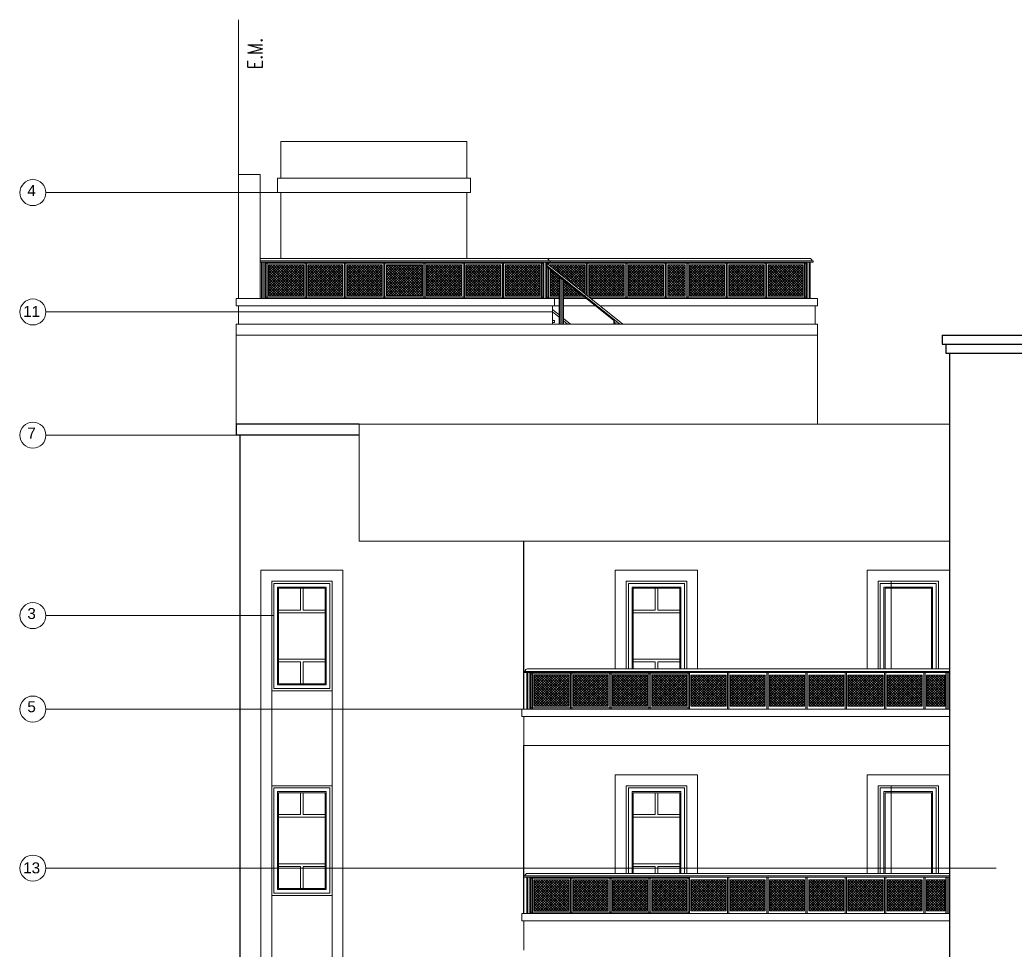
# Model space of a CAD drawing. Header units: millimetres. Extents: x 1578 to 2210, y 899 to 1032.
# Drawn here: x 1957.53 to 1971.16, y 943.55 to 956.29 of the extents above; entities that cross this region are included whole.
import ezdxf

# ---------------------------------------------------------------- set-up
doc = ezdxf.new("R2010")
doc.units = ezdxf.units.MM
doc.linetypes.add('DASHDOT2', pattern=[12.7, 6.35, -3.175, 0, -3.175])
for name, color, linetype, lineweight in [('CARPINTERIA', 7, 'Continuous', 18), ('COTAS', 7, 'Continuous', 15), ('EJES', 7, 'DASHDOT2', 13), ('ESTRUCTURA', 3, 'Continuous', 30), ('MUROS', 1, 'Continuous', 30), ('PISOS', 9, 'Continuous', 9), ('SANITARIOS', 7, 'Continuous', 20), ('TRAMAS', 7, 'Continuous', 15), ('UMBRALES', 7, 'Continuous', 18)]:
    doc.layers.add(name, color=color, linetype=linetype, lineweight=lineweight)
doc.styles.add('ROMANS', font='romans', dxfattribs={"height": 0.06})
doc.styles.add('STYLE1', font='ARIAL.TTF')

msp = doc.modelspace()

# ---------------------------------------------------------------- hatches: boundary and pattern name
at = {"layer": 'PISOS', "ltscale": 0.1}
h = msp.add_hatch(dxfattribs=at)
h.set_pattern_fill('ANSI37', color=256, scale=0.2, style=0)
h.set_pattern_definition([(135, (1943.27831, 876.573004), (0.0176776695, 0.0176776695), []), (45, (1943.27831, 876.573004), (0.0176776695, -0.0176776695), [])])
h.paths.add_polyline_path([(1961.415, 952.509), (1960.935, 952.509), (1960.935, 952.934), (1961.415, 952.934)])
h = msp.add_hatch(dxfattribs=at)
h.set_pattern_fill('ANSI37', color=256, scale=0.2, style=0)
h.set_pattern_definition([(135, (1943.81581, 876.573004), (0.0176776695, 0.0176776695), []), (45, (1943.81581, 876.573004), (0.0176776695, -0.0176776695), [])])
h.paths.add_polyline_path([(1961.953, 952.509), (1961.473, 952.509), (1961.473, 952.934), (1961.953, 952.934)])
h = msp.add_hatch(dxfattribs=at)
h.set_pattern_fill('ANSI37', color=256, scale=0.2, style=0)
h.set_pattern_definition([(135, (1944.35331, 876.573004), (0.0176776695, 0.0176776695), []), (45, (1944.35331, 876.573004), (0.0176776695, -0.0176776695), [])])
h.paths.add_polyline_path([(1962.49, 952.509), (1962.01, 952.509), (1962.01, 952.934), (1962.49, 952.934)])
h = msp.add_hatch(dxfattribs=at)
h.set_pattern_fill('ANSI37', color=256, scale=0.2, style=0)
h.set_pattern_definition([(135, (1960.206543, 846.192797), (0.0176776695, 0.0176776695), []), (45, (1960.206543, 846.192797), (0.0176776695, -0.0176776695), [])])
h.paths.add_polyline_path([(1963.04, 952.934), (1963.04, 952.509), (1962.548, 952.509), (1962.548, 952.934)])
h = msp.add_hatch(dxfattribs=at)
h.set_pattern_fill('ANSI37', color=256, scale=0.2, style=0)
h.set_pattern_definition([(135, (1945.44081, 876.573004), (0.0176776695, 0.0176776695), []), (45, (1945.44081, 876.573004), (0.0176776695, -0.0176776695), [])])
h.paths.add_polyline_path([(1963.578, 952.509), (1963.098, 952.509), (1963.098, 952.934), (1963.578, 952.934)])
h = msp.add_hatch(dxfattribs=at)
h.set_pattern_fill('ANSI37', color=256, scale=0.2, style=0)
h.set_pattern_definition([(135, (1945.97831, 876.573004), (0.0176776695, 0.0176776695), []), (45, (1945.97831, 876.573004), (0.0176776695, -0.0176776695), [])])
h.paths.add_polyline_path([(1964.115, 952.509), (1963.635, 952.509), (1963.635, 952.934), (1964.115, 952.934)])
h = msp.add_hatch(dxfattribs=at)
h.set_pattern_fill('ANSI37', color=256, scale=0.2, style=0)
h.set_pattern_definition([(135, (1946.51581, 876.573004), (0.0176776695, 0.0176776695), []), (45, (1946.51581, 876.573004), (0.0176776695, -0.0176776695), [])])
h.paths.add_polyline_path([(1964.653, 952.509), (1964.173, 952.509), (1964.173, 952.934), (1964.653, 952.934)])
h = msp.add_hatch(dxfattribs=at)
h.set_pattern_fill('ANSI37', color=256, scale=0.2, style=0)
h.set_pattern_definition([(135, (1947.66831, 876.573004), (0.0176776695, 0.0176776695), []), (45, (1947.66831, 876.573004), (0.0176776695, -0.0176776695), [])])
h.paths.add_polyline_path([(1965.805, 952.509), (1965.325, 952.509), (1965.325, 952.934), (1965.805, 952.934)])
h = msp.add_hatch(dxfattribs=at)
h.set_pattern_fill('ANSI37', color=256, scale=0.2, style=0)
h.set_pattern_definition([(135, (1948.20581, 876.573004), (0.0176776695, 0.0176776695), []), (45, (1948.20581, 876.573004), (0.0176776695, -0.0176776695), [])])
h.paths.add_polyline_path([(1966.343, 952.509), (1965.863, 952.509), (1965.863, 952.934), (1966.343, 952.934)])
h = msp.add_hatch(dxfattribs=at)
h.set_pattern_fill('ANSI37', color=256, scale=0.2, style=0)
h.set_pattern_definition([(135, (2027.562753, 865.15483), (0.0176776695, 0.0176776695), []), (45, (2027.562753, 865.15483), (0.0176776695, -0.0176776695), [])])
h.paths.add_polyline_path([(1966.4, 952.934), (1966.64, 952.934), (1966.64, 952.509), (1966.4, 952.509)])
h = msp.add_hatch(dxfattribs=at)
h.set_pattern_fill('ANSI37', color=256, scale=0.2, style=0)
h.set_pattern_definition([(135, (1949.04081, 876.573004), (0.0176776695, 0.0176776695), []), (45, (1949.04081, 876.573004), (0.0176776695, -0.0176776695), [])])
h.paths.add_polyline_path([(1967.178, 952.509), (1966.698, 952.509), (1966.698, 952.934), (1967.178, 952.934)])
h = msp.add_hatch(dxfattribs=at)
h.set_pattern_fill('ANSI37', color=256, scale=0.2, style=0)
h.set_pattern_definition([(135, (1949.57831, 876.573004), (0.0176776695, 0.0176776695), []), (45, (1949.57831, 876.573004), (0.0176776695, -0.0176776695), [])])
h.paths.add_polyline_path([(1967.715, 952.509), (1967.235, 952.509), (1967.235, 952.934), (1967.715, 952.934)])
h = msp.add_hatch(dxfattribs=at)
h.set_pattern_fill('ANSI37', color=256, scale=0.2, style=0)
h.set_pattern_definition([(135, (1950.11581, 876.573004), (0.0176776695, 0.0176776695), []), (45, (1950.11581, 876.573004), (0.0176776695, -0.0176776695), [])])
h.paths.add_polyline_path([(1968.253, 952.509), (1967.773, 952.509), (1967.773, 952.934), (1968.253, 952.934)])
h = msp.add_hatch(dxfattribs=at)
h.set_pattern_fill('ANSI37', color=256, scale=0.2, style=0)
h.set_pattern_definition([(135, (1946.911139, 870.953004), (0.0176776695, 0.0176776695), []), (45, (1946.911139, 870.953004), (0.0176776695, -0.0176776695), [])])
h.paths.add_polyline_path([(1965.048, 946.889), (1964.568, 946.889), (1964.568, 947.314), (1965.048, 947.314)])
h = msp.add_hatch(dxfattribs=at)
h.set_pattern_fill('ANSI37', color=256, scale=0.2, style=0)
h.set_pattern_definition([(135, (1947.448639, 870.953004), (0.0176776695, 0.0176776695), []), (45, (1947.448639, 870.953004), (0.0176776695, -0.0176776695), [])])
h.paths.add_polyline_path([(1965.585, 946.889), (1965.105, 946.889), (1965.105, 947.314), (1965.585, 947.314)])
h = msp.add_hatch(dxfattribs=at)
h.set_pattern_fill('ANSI37', color=256, scale=0.2, style=0)
h.set_pattern_definition([(135, (1947.986139, 870.953004), (0.0176776695, 0.0176776695), []), (45, (1947.986139, 870.953004), (0.0176776695, -0.0176776695), [])])
h.paths.add_polyline_path([(1966.123, 946.889), (1965.643, 946.889), (1965.643, 947.314), (1966.123, 947.314)])
h = msp.add_hatch(dxfattribs=at)
h.set_pattern_fill('ANSI37', color=256, scale=0.2, style=0)
h.set_pattern_definition([(135, (1948.523639, 870.953004), (0.0176776695, 0.0176776695), []), (45, (1948.523639, 870.953004), (0.0176776695, -0.0176776695), [])])
h.paths.add_polyline_path([(1966.66, 946.889), (1966.18, 946.889), (1966.18, 947.314), (1966.66, 947.314)])
h = msp.add_hatch(dxfattribs=at)
h.set_pattern_fill('ANSI37', color=256, scale=0.2, style=0)
h.set_pattern_definition([(135, (1949.061139, 870.953004), (0.0176776695, 0.0176776695), []), (45, (1949.061139, 870.953004), (0.0176776695, -0.0176776695), [])])
h.paths.add_polyline_path([(1967.198, 946.889), (1966.718, 946.889), (1966.718, 947.314), (1967.198, 947.314)])
h = msp.add_hatch(dxfattribs=at)
h.set_pattern_fill('ANSI37', color=256, scale=0.2, style=0)
h.set_pattern_definition([(135, (1949.598639, 870.953004), (0.0176776695, 0.0176776695), []), (45, (1949.598639, 870.953004), (0.0176776695, -0.0176776695), [])])
h.paths.add_polyline_path([(1967.735, 946.889), (1967.255, 946.889), (1967.255, 947.314), (1967.735, 947.314)])
h = msp.add_hatch(dxfattribs=at)
h.set_pattern_fill('ANSI37', color=256, scale=0.2, style=0)
h.set_pattern_definition([(135, (1950.136139, 870.953004), (0.0176776695, 0.0176776695), []), (45, (1950.136139, 870.953004), (0.0176776695, -0.0176776695), [])])
h.paths.add_polyline_path([(1968.273, 946.889), (1967.793, 946.889), (1967.793, 947.314), (1968.273, 947.314)])
h = msp.add_hatch(dxfattribs=at)
h.set_pattern_fill('ANSI37', color=256, scale=0.2, style=0)
h.set_pattern_definition([(135, (1950.673639, 870.953004), (0.0176776695, 0.0176776695), []), (45, (1950.673639, 870.953004), (0.0176776695, -0.0176776695), [])])
h.paths.add_polyline_path([(1968.81, 946.889), (1968.33, 946.889), (1968.33, 947.314), (1968.81, 947.314)])
h = msp.add_hatch(dxfattribs=at)
h.set_pattern_fill('ANSI37', color=256, scale=0.2, style=0)
h.set_pattern_definition([(135, (1951.211139, 870.953004), (0.0176776695, 0.0176776695), []), (45, (1951.211139, 870.953004), (0.0176776695, -0.0176776695), [])])
h.paths.add_polyline_path([(1969.348, 946.889), (1968.868, 946.889), (1968.868, 947.314), (1969.348, 947.314)])
h = msp.add_hatch(dxfattribs=at)
h.set_pattern_fill('ANSI37', color=256, scale=0.2, style=0)
h.set_pattern_definition([(135, (1951.748639, 870.953004), (0.0176776695, 0.0176776695), []), (45, (1951.748639, 870.953004), (0.0176776695, -0.0176776695), [])])
h.paths.add_polyline_path([(1969.885, 946.889), (1969.405, 946.889), (1969.405, 947.314), (1969.885, 947.314)])
h = msp.add_hatch(dxfattribs=at)
h.set_pattern_fill('ANSI37', color=256, scale=0.2, style=0)
h.set_pattern_definition([(135, (1952.286139, 870.953004), (0.0176776695, 0.0176776695), []), (45, (1952.286139, 870.953004), (0.0176776695, -0.0176776695), [])])
h.paths.add_polyline_path([(1970.193, 946.889), (1970.193, 947.314), (1969.943, 947.314), (1969.943, 946.889)])
h = msp.add_hatch(dxfattribs=at)
h.set_pattern_fill('ANSI37', color=256, scale=0.2, style=0)
h.set_pattern_definition([(135, (1946.911139, 868.153004), (0.0176776695, 0.0176776695), []), (45, (1946.911139, 868.153004), (0.0176776695, -0.0176776695), [])])
h.paths.add_polyline_path([(1965.048, 944.089), (1964.568, 944.089), (1964.568, 944.514), (1965.048, 944.514)])
h = msp.add_hatch(dxfattribs=at)
h.set_pattern_fill('ANSI37', color=256, scale=0.2, style=0)
h.set_pattern_definition([(135, (1947.448639, 868.153004), (0.0176776695, 0.0176776695), []), (45, (1947.448639, 868.153004), (0.0176776695, -0.0176776695), [])])
h.paths.add_polyline_path([(1965.585, 944.089), (1965.105, 944.089), (1965.105, 944.514), (1965.585, 944.514)])
h = msp.add_hatch(dxfattribs=at)
h.set_pattern_fill('ANSI37', color=256, scale=0.2, style=0)
h.set_pattern_definition([(135, (1947.986139, 868.153004), (0.0176776695, 0.0176776695), []), (45, (1947.986139, 868.153004), (0.0176776695, -0.0176776695), [])])
h.paths.add_polyline_path([(1966.123, 944.089), (1965.643, 944.089), (1965.643, 944.514), (1966.123, 944.514)])
h = msp.add_hatch(dxfattribs=at)
h.set_pattern_fill('ANSI37', color=256, scale=0.2, style=0)
h.set_pattern_definition([(135, (1948.523639, 868.153004), (0.0176776695, 0.0176776695), []), (45, (1948.523639, 868.153004), (0.0176776695, -0.0176776695), [])])
h.paths.add_polyline_path([(1966.66, 944.089), (1966.18, 944.089), (1966.18, 944.514), (1966.66, 944.514)])
h = msp.add_hatch(dxfattribs=at)
h.set_pattern_fill('ANSI37', color=256, scale=0.2, style=0)
h.set_pattern_definition([(135, (1949.061139, 868.153004), (0.0176776695, 0.0176776695), []), (45, (1949.061139, 868.153004), (0.0176776695, -0.0176776695), [])])
h.paths.add_polyline_path([(1967.198, 944.089), (1966.718, 944.089), (1966.718, 944.514), (1967.198, 944.514)])
h = msp.add_hatch(dxfattribs=at)
h.set_pattern_fill('ANSI37', color=256, scale=0.2, style=0)
h.set_pattern_definition([(135, (1949.598639, 868.153004), (0.0176776695, 0.0176776695), []), (45, (1949.598639, 868.153004), (0.0176776695, -0.0176776695), [])])
h.paths.add_polyline_path([(1967.735, 944.089), (1967.255, 944.089), (1967.255, 944.514), (1967.735, 944.514)])
h = msp.add_hatch(dxfattribs=at)
h.set_pattern_fill('ANSI37', color=256, scale=0.2, style=0)
h.set_pattern_definition([(135, (1950.136139, 868.153004), (0.0176776695, 0.0176776695), []), (45, (1950.136139, 868.153004), (0.0176776695, -0.0176776695), [])])
h.paths.add_polyline_path([(1968.273, 944.089), (1967.793, 944.089), (1967.793, 944.514), (1968.273, 944.514)])
h = msp.add_hatch(dxfattribs=at)
h.set_pattern_fill('ANSI37', color=256, scale=0.2, style=0)
h.set_pattern_definition([(135, (1950.673639, 868.153004), (0.0176776695, 0.0176776695), []), (45, (1950.673639, 868.153004), (0.0176776695, -0.0176776695), [])])
h.paths.add_polyline_path([(1968.81, 944.089), (1968.33, 944.089), (1968.33, 944.514), (1968.81, 944.514)])
h = msp.add_hatch(dxfattribs=at)
h.set_pattern_fill('ANSI37', color=256, scale=0.2, style=0)
h.set_pattern_definition([(135, (1951.211139, 868.153004), (0.0176776695, 0.0176776695), []), (45, (1951.211139, 868.153004), (0.0176776695, -0.0176776695), [])])
h.paths.add_polyline_path([(1969.348, 944.089), (1968.868, 944.089), (1968.868, 944.514), (1969.348, 944.514)])
h = msp.add_hatch(dxfattribs=at)
h.set_pattern_fill('ANSI37', color=256, scale=0.2, style=0)
h.set_pattern_definition([(135, (1951.748639, 868.153004), (0.0176776695, 0.0176776695), []), (45, (1951.748639, 868.153004), (0.0176776695, -0.0176776695), [])])
h.paths.add_polyline_path([(1969.885, 944.089), (1969.405, 944.089), (1969.405, 944.514), (1969.885, 944.514)])
h = msp.add_hatch(dxfattribs=at)
h.set_pattern_fill('ANSI37', color=256, scale=0.2, style=0)
h.set_pattern_definition([(135, (1952.286139, 868.153004), (0.0176776695, 0.0176776695), []), (45, (1952.286139, 868.153004), (0.0176776695, -0.0176776695), [])])
h.paths.add_polyline_path([(1970.193, 944.089), (1970.193, 944.514), (1969.943, 944.514), (1969.943, 944.089)])

# ---------------------------------------------------------------- linework, layer by layer
at = {"layer": 'CARPINTERIA', "ltscale": 0.05}
for p, q in [((1964.85, 952.171), (1964.82, 952.171)), ((1964.85, 952.141), (1964.82, 952.141)), ((1964.85, 952.171), (1964.85, 952.141))]:
    msp.add_line(p, q, dxfattribs=at)
at = {"layer": 'CARPINTERIA', "ltscale": 0.1}
for p, q in [((1965.682, 948.751), (1966.809, 948.751)), ((1965.682, 948.751), (1965.682, 947.401)), ((1966.809, 948.751), (1966.809, 947.401)), ((1969.13, 948.751), (1970.257, 948.751)), ((1969.13, 948.751), (1969.13, 947.401)), ((1965.832, 948.601), (1966.659, 948.601)), ((1965.832, 948.601), (1965.832, 947.401)), ((1966.659, 948.601), (1966.659, 947.401)), ((1969.28, 948.601), (1970.107, 948.601)), ((1969.28, 948.601), (1969.28, 947.401)), ((1969.457, 948.601), (1969.457, 947.401)), ((1970.107, 948.601), (1970.107, 947.401)), ((1961.007, 948.571), (1961.007, 947.131)), ((1961.007, 948.571), (1961.773, 948.571)), ((1961.072, 948.506), (1961.072, 947.196)), ((1961.072, 948.506), (1961.708, 948.506)), ((1961.372, 948.506), (1961.372, 948.206)), ((1961.408, 948.506), (1961.408, 948.206)), ((1961.708, 948.506), (1961.708, 947.196)), ((1961.773, 948.571), (1961.773, 947.131)), ((1965.862, 948.571), (1965.862, 947.401)), ((1965.862, 948.571), (1966.629, 948.571)), ((1965.912, 948.521), (1965.912, 947.401)), ((1965.912, 948.521), (1966.579, 948.521)), ((1965.927, 948.506), (1965.927, 947.401)), ((1965.927, 948.506), (1966.564, 948.506)), ((1966.227, 948.506), (1966.227, 948.206)), ((1966.264, 948.506), (1966.264, 948.206)), ((1966.564, 948.506), (1966.564, 947.401)), ((1966.579, 948.521), (1966.579, 947.401)), ((1966.629, 948.571), (1966.629, 947.401)), ((1969.31, 948.571), (1969.31, 947.401)), ((1969.31, 948.571), (1970.077, 948.571)), ((1969.36, 948.521), (1969.36, 947.401)), ((1969.36, 948.521), (1970.027, 948.521)), ((1969.375, 948.506), (1969.375, 947.401)), ((1969.375, 948.506), (1970.012, 948.506)), ((1970.012, 948.506), (1970.012, 947.401)), ((1970.027, 948.521), (1970.027, 947.401)), ((1970.077, 948.571), (1970.077, 947.401)), ((1961.072, 948.206), (1961.372, 948.206)), ((1961.408, 948.206), (1961.708, 948.206)), ((1965.927, 948.206), (1966.227, 948.206)), ((1966.264, 948.206), (1966.564, 948.206)), ((1961.072, 948.17), (1961.708, 948.17)), ((1965.927, 948.17), (1966.564, 948.17)), ((1961.072, 947.533), (1961.708, 947.533)), ((1965.927, 947.533), (1966.564, 947.533)), ((1961.072, 947.496), (1961.372, 947.496)), ((1961.372, 947.496), (1961.372, 947.196)), ((1961.408, 947.496), (1961.408, 947.196)), ((1961.408, 947.496), (1961.708, 947.496)), ((1965.927, 947.496), (1966.227, 947.496)), ((1966.227, 947.496), (1966.227, 947.401)), ((1966.264, 947.496), (1966.264, 947.401)), ((1966.264, 947.496), (1966.564, 947.496)), ((1961.007, 947.131), (1961.773, 947.131)), ((1961.072, 947.196), (1961.708, 947.196)), ((1965.682, 945.951), (1966.809, 945.951)), ((1965.682, 945.951), (1965.682, 944.601)), ((1966.809, 945.951), (1966.809, 944.601)), ((1969.13, 945.951), (1970.257, 945.951)), ((1969.13, 945.951), (1969.13, 944.601)), ((1961.007, 945.771), (1961.007, 944.331)), ((1961.007, 945.771), (1961.773, 945.771)), ((1961.773, 945.771), (1961.773, 944.331)), ((1965.832, 945.801), (1966.659, 945.801)), ((1965.832, 945.801), (1965.832, 944.601)), ((1965.862, 945.771), (1965.862, 944.601)), ((1965.862, 945.771), (1966.629, 945.771)), ((1966.629, 945.771), (1966.629, 944.601)), ((1966.659, 945.801), (1966.659, 944.601)), ((1969.28, 945.801), (1970.107, 945.801)), ((1969.28, 945.801), (1969.28, 944.601)), ((1969.31, 945.771), (1969.31, 944.601)), ((1969.31, 945.771), (1970.077, 945.771)), ((1969.457, 945.801), (1969.457, 944.601)), ((1970.077, 945.771), (1970.077, 944.601)), ((1970.107, 945.801), (1970.107, 944.601)), ((1961.072, 945.706), (1961.072, 944.396)), ((1961.072, 945.706), (1961.708, 945.706)), ((1961.372, 945.706), (1961.372, 945.406)), ((1961.408, 945.706), (1961.408, 945.406)), ((1961.708, 945.706), (1961.708, 944.396)), ((1965.912, 945.721), (1965.912, 944.601)), ((1965.912, 945.721), (1966.579, 945.721)), ((1965.927, 945.706), (1965.927, 944.601)), ((1965.927, 945.706), (1966.564, 945.706)), ((1966.227, 945.706), (1966.227, 945.406)), ((1966.264, 945.706), (1966.264, 945.406)), ((1966.564, 945.706), (1966.564, 944.601)), ((1966.579, 945.721), (1966.579, 944.601)), ((1969.36, 945.721), (1969.36, 944.601)), ((1969.36, 945.721), (1970.027, 945.721)), ((1969.375, 945.706), (1969.375, 944.601)), ((1969.375, 945.706), (1970.012, 945.706)), ((1970.012, 945.706), (1970.012, 944.601)), ((1970.027, 945.721), (1970.027, 944.601)), ((1961.072, 945.406), (1961.372, 945.406)), ((1961.072, 945.37), (1961.708, 945.37)), ((1961.408, 945.406), (1961.708, 945.406)), ((1965.927, 945.406), (1966.227, 945.406)), ((1965.927, 945.37), (1966.564, 945.37)), ((1966.264, 945.406), (1966.564, 945.406)), ((1961.072, 944.733), (1961.708, 944.733)), ((1961.072, 944.696), (1961.372, 944.696)), ((1961.372, 944.696), (1961.372, 944.396)), ((1961.408, 944.696), (1961.408, 944.396)), ((1961.408, 944.696), (1961.708, 944.696)), ((1965.927, 944.733), (1966.564, 944.733)), ((1965.927, 944.696), (1966.227, 944.696)), ((1966.227, 944.696), (1966.227, 944.601)), ((1966.264, 944.696), (1966.264, 944.601)), ((1966.264, 944.696), (1966.564, 944.696)), ((1961.072, 944.396), (1961.708, 944.396)), ((1961.007, 944.331), (1961.773, 944.331))]:
    msp.add_line(p, q, dxfattribs=at)
at = {"layer": 'COTAS'}
for p, q in [((1961.104, 953.921), (1957.885, 953.921)), ((1964.82, 952.287), (1957.885, 952.287)), ((1960.54, 950.601), (1957.885, 950.601)), ((1961.001, 948.13), (1957.885, 948.13)), ((1964.4, 946.851), (1957.885, 946.851)), ((1970.895, 944.674), (1957.885, 944.674))]:
    msp.add_line(p, q, dxfattribs=at)
at = {"layer": 'COTAS', "ltscale": 0.05}
for centre in [(1957.707, 953.921), (1957.707, 952.287), (1957.707, 950.601), (1957.707, 948.13), (1957.707, 946.851), (1957.707, 944.674)]:
    msp.add_circle(centre, 0.178, dxfattribs=at)
at = {"layer": 'EJES'}
msp.add_line((1960.52, 956.285), (1960.52, 954.171), dxfattribs=at)
at = {"layer": 'ESTRUCTURA', "ltscale": 0.1}
for p, q in [((1970.157, 951.971), (1976.14, 951.971)), ((1970.157, 951.971), (1970.157, 951.846)), ((1970.157, 951.846), (1976.14, 951.846)), ((1970.207, 951.846), (1970.207, 951.721)), ((1970.207, 951.721), (1976.09, 951.721)), ((1970.257, 951.721), (1970.257, 935.151))]:
    msp.add_line(p, q, dxfattribs=at)
at = {"layer": 'MUROS', "ltscale": 0.1}
for p, q in [((1960.49, 950.751), (1960.49, 950.601)), ((1962.173, 950.751), (1960.49, 950.751)), ((1962.173, 950.601), (1960.49, 950.601)), ((1960.54, 950.601), (1960.54, 931.658))]:
    msp.add_line(p, q, dxfattribs=at)
at = {"layer": 'MUROS'}
for p, q in [((1964.43, 946.851), (1964.43, 949.151)), ((1964.43, 944.051), (1964.43, 946.351))]:
    msp.add_line(p, q, dxfattribs=at)
at = {"layer": 'PISOS'}
for p, q in [((1960.846, 952.971), (1960.846, 952.471)), ((1960.868, 952.971), (1960.868, 952.471)), ((1960.889, 952.971), (1960.889, 952.471)), ((1964.699, 952.971), (1964.699, 952.471)), ((1964.72, 952.971), (1964.72, 952.471)), ((1964.741, 952.971), (1964.741, 952.471)), ((1968.299, 952.971), (1968.299, 952.471)), ((1968.32, 952.971), (1968.32, 952.471)), ((1968.341, 952.971), (1968.341, 952.471)), ((1964.479, 947.351), (1964.479, 946.851)), ((1964.501, 947.351), (1964.501, 946.851)), ((1964.522, 947.351), (1964.522, 946.851)), ((1970.206, 947.351), (1970.206, 946.851)), ((1970.227, 947.351), (1970.227, 946.851)), ((1970.248, 947.351), (1970.248, 946.851)), ((1964.479, 944.551), (1964.479, 944.051)), ((1964.501, 944.551), (1964.501, 944.051)), ((1964.522, 944.551), (1964.522, 944.051)), ((1970.206, 944.551), (1970.206, 944.051)), ((1970.227, 944.551), (1970.227, 944.051)), ((1970.248, 944.551), (1970.248, 944.051))]:
    msp.add_line(p, q, dxfattribs=at)
at = {"layer": 'PISOS', "ltscale": 0.1}
for p, q in [((1964.788, 952.92), (1964.802, 952.934)), ((1964.815, 952.898), (1964.788, 952.926)), ((1964.788, 952.849), (1964.799, 952.86)), ((1964.911, 952.732), (1964.788, 952.855)), ((1964.788, 952.814), (1964.819, 952.845)), ((1964.788, 952.778), (1964.838, 952.829)), ((1964.808, 952.904), (1964.837, 952.934)), ((1964.992, 952.757), (1964.815, 952.934)), ((1964.827, 952.889), (1964.873, 952.934)), ((1964.847, 952.873), (1964.908, 952.934)), ((1965.169, 952.615), (1964.85, 952.934)), ((1964.867, 952.857), (1964.943, 952.934)), ((1964.886, 952.842), (1964.979, 952.934)), ((1965.268, 952.552), (1964.886, 952.934)), ((1964.906, 952.826), (1965.014, 952.934)), ((1965.268, 952.587), (1964.921, 952.934)), ((1964.926, 952.81), (1965.049, 952.934)), ((1964.945, 952.794), (1965.085, 952.934)), ((1965.268, 952.623), (1964.957, 952.934)), ((1964.965, 952.779), (1965.12, 952.934)), ((1964.984, 952.763), (1965.155, 952.934)), ((1965.268, 952.658), (1964.992, 952.934)), ((1965.004, 952.747), (1965.191, 952.934)), ((1965.024, 952.732), (1965.226, 952.934)), ((1965.268, 952.693), (1965.027, 952.934)), ((1965.043, 952.716), (1965.261, 952.934)), ((1965.268, 952.729), (1965.063, 952.934)), ((1965.063, 952.7), (1965.268, 952.905)), ((1965.083, 952.684), (1965.268, 952.869)), ((1965.268, 952.764), (1965.098, 952.934)), ((1965.102, 952.669), (1965.268, 952.834)), ((1965.268, 952.8), (1965.133, 952.934)), ((1965.268, 952.835), (1965.169, 952.934)), ((1965.268, 952.87), (1965.204, 952.934)), ((1965.268, 952.906), (1965.239, 952.934)), ((1964.911, 952.696), (1964.788, 952.82)), ((1964.788, 952.743), (1964.858, 952.813)), ((1964.788, 952.708), (1964.877, 952.797)), ((1964.911, 952.661), (1964.788, 952.785)), ((1964.788, 952.672), (1964.897, 952.782)), ((1964.788, 952.637), (1964.917, 952.766)), ((1964.911, 952.625), (1964.788, 952.749)), ((1964.788, 952.602), (1964.911, 952.725)), ((1964.911, 952.59), (1964.788, 952.714)), ((1964.788, 952.566), (1964.911, 952.69)), ((1964.911, 952.767), (1964.895, 952.783)), ((1964.971, 952.715), (1964.976, 952.719)), ((1965.169, 952.509), (1964.971, 952.707)), ((1964.971, 952.679), (1964.995, 952.703)), ((1964.971, 952.644), (1965.015, 952.687)), ((1965.122, 952.653), (1965.268, 952.799)), ((1965.142, 952.637), (1965.268, 952.763)), ((1965.161, 952.622), (1965.268, 952.728)), ((1965.181, 952.606), (1965.268, 952.693)), ((1964.911, 952.555), (1964.788, 952.679)), ((1964.788, 952.531), (1964.911, 952.655)), ((1964.911, 952.519), (1964.788, 952.643)), ((1964.887, 952.509), (1964.788, 952.608)), ((1964.851, 952.509), (1964.788, 952.572)), ((1964.801, 952.509), (1964.911, 952.619)), ((1964.836, 952.509), (1964.911, 952.584)), ((1964.971, 952.608), (1965.035, 952.672)), ((1965.134, 952.509), (1964.971, 952.672)), ((1964.971, 952.573), (1965.054, 952.656)), ((1964.971, 952.538), (1965.074, 952.64)), ((1965.099, 952.509), (1964.971, 952.636)), ((1965.063, 952.509), (1964.971, 952.601)), ((1965.028, 952.509), (1964.971, 952.565)), ((1964.978, 952.509), (1965.094, 952.625)), ((1965.013, 952.509), (1965.113, 952.609)), ((1965.049, 952.509), (1965.133, 952.593)), ((1965.205, 952.509), (1965.072, 952.642)), ((1965.084, 952.509), (1965.152, 952.577)), ((1965.119, 952.509), (1965.172, 952.562)), ((1965.201, 952.59), (1965.268, 952.657)), ((1965.22, 952.574), (1965.268, 952.622)), ((1965.24, 952.559), (1965.268, 952.587)), ((1965.259, 952.543), (1965.268, 952.551)), ((1964.816, 952.509), (1964.788, 952.537)), ((1964.872, 952.509), (1964.911, 952.548)), ((1964.907, 952.509), (1964.911, 952.513)), ((1964.993, 952.509), (1964.971, 952.53)), ((1965.155, 952.509), (1965.192, 952.546)), ((1965.19, 952.509), (1965.211, 952.53)), ((1965.225, 952.509), (1965.231, 952.515)), ((1965.261, 952.509), (1965.268, 952.516))]:
    msp.add_line(p, q, dxfattribs=at)
at = {"layer": 'PISOS', "ltscale": 0.05}
for p, q in [((1964.92, 952.121), (1964.92, 952.763)), ((1964.941, 952.121), (1964.941, 952.746)), ((1964.965, 952.779), (1964.965, 952.781)), ((1964.965, 952.121), (1964.965, 952.728)), ((1965.67, 952.121), (1965.67, 952.163)), ((1965.691, 952.121), (1965.691, 952.146)), ((1965.715, 952.121), (1965.715, 952.128))]:
    msp.add_line(p, q, dxfattribs=at)
at = {"layer": 'SANITARIOS'}
for p, q in [((1964.74, 953.021), (1960.82, 953.021)), ((1964.79, 952.986), (1960.82, 952.986)), ((1964.79, 952.971), (1960.82, 952.971)), ((1960.838, 952.971), (1960.838, 952.471)), ((1960.898, 952.971), (1960.898, 952.471)), ((1964.69, 952.971), (1964.69, 952.471)), ((1968.34, 953.021), (1964.74, 953.021)), ((1964.75, 952.971), (1964.75, 952.471)), ((1964.75, 952.971), (1964.75, 952.471)), ((1968.39, 952.986), (1964.79, 952.986)), ((1964.79, 952.971), (1964.79, 952.986)), ((1964.79, 952.971), (1964.79, 952.986)), ((1968.39, 952.971), (1964.79, 952.971)), ((1968.29, 952.971), (1968.29, 952.471)), ((1968.35, 952.971), (1968.35, 952.471)), ((1968.39, 952.971), (1968.39, 952.986)), ((1970.257, 947.401), (1964.48, 947.401)), ((1970.257, 947.366), (1964.43, 947.366)), ((1964.43, 947.351), (1964.43, 947.366)), ((1970.257, 947.351), (1964.43, 947.351)), ((1964.47, 947.351), (1964.47, 946.851)), ((1964.53, 947.351), (1964.53, 946.851)), ((1966.698, 947.351), (1966.698, 946.851)), ((1967.235, 947.351), (1967.235, 946.851)), ((1967.773, 947.351), (1967.773, 946.851)), ((1968.31, 947.351), (1968.31, 946.851)), ((1968.848, 947.351), (1968.848, 946.851)), ((1969.385, 947.351), (1969.385, 946.851)), ((1969.923, 947.351), (1969.923, 946.851)), ((1970.193, 947.314), (1970.193, 946.889)), ((1970.257, 947.351), (1970.257, 946.851)), ((1970.257, 944.566), (1964.43, 944.566)), ((1964.43, 944.551), (1964.43, 944.566)), ((1970.257, 944.551), (1964.43, 944.551)), ((1964.47, 944.551), (1964.47, 944.051)), ((1970.257, 944.601), (1964.48, 944.601)), ((1964.53, 944.551), (1964.53, 944.051)), ((1966.698, 944.551), (1966.698, 944.051)), ((1967.235, 944.551), (1967.235, 944.051)), ((1967.773, 944.551), (1967.773, 944.051)), ((1968.31, 944.551), (1968.31, 944.051)), ((1968.848, 944.551), (1968.848, 944.051)), ((1969.385, 944.551), (1969.385, 944.051)), ((1969.923, 944.551), (1969.923, 944.051)), ((1970.193, 944.514), (1970.193, 944.089)), ((1970.257, 944.551), (1970.257, 944.051))]:
    msp.add_line(p, q, dxfattribs=at)
at = {"layer": 'SANITARIOS', "ltscale": 0.05}
for p, q in [((1965.786, 952.121), (1964.75, 952.95)), ((1965.746, 952.121), (1964.75, 952.918)), ((1965.661, 952.17), (1964.75, 952.899)), ((1964.911, 952.121), (1964.911, 952.77)), ((1964.971, 952.773), (1964.971, 952.781)), ((1964.971, 952.121), (1964.971, 952.722)), ((1964.911, 952.246), (1964.82, 952.319)), ((1964.911, 952.214), (1964.82, 952.287)), ((1965.067, 952.121), (1964.971, 952.198)), ((1965.027, 952.121), (1964.971, 952.166)), ((1965.661, 952.121), (1965.661, 952.17)), ((1965.721, 952.121), (1965.721, 952.122))]:
    msp.add_line(p, q, dxfattribs=at)
at = {"layer": 'SANITARIOS'}
for centre, start, end in [((1964.74, 952.986), 0, 90), ((1968.34, 952.986), 0, 90), ((1964.48, 947.366), 90, 180), ((1964.48, 944.566), 90, 180)]:
    msp.add_arc(centre, 0.035, start, end, dxfattribs=at)
at = {"layer": 'TRAMAS'}
for p, q in [((1960.935, 952.934), (1960.935, 952.509)), ((1961.415, 952.934), (1960.935, 952.934)), ((1961.415, 952.934), (1961.415, 952.509)), ((1961.953, 952.934), (1961.473, 952.934)), ((1961.473, 952.934), (1961.473, 952.509)), ((1961.953, 952.934), (1961.953, 952.509)), ((1962.01, 952.934), (1962.01, 952.509)), ((1962.49, 952.934), (1962.01, 952.934)), ((1962.49, 952.934), (1962.49, 952.509)), ((1963.04, 952.934), (1962.548, 952.934)), ((1962.548, 952.934), (1962.548, 952.509)), ((1963.04, 952.934), (1963.04, 952.509)), ((1963.578, 952.934), (1963.098, 952.934)), ((1963.098, 952.934), (1963.098, 952.509)), ((1963.578, 952.934), (1963.578, 952.509)), ((1964.115, 952.934), (1963.635, 952.934)), ((1963.635, 952.934), (1963.635, 952.509)), ((1964.115, 952.934), (1964.115, 952.509)), ((1964.653, 952.934), (1964.173, 952.934)), ((1964.173, 952.934), (1964.173, 952.509)), ((1964.653, 952.934), (1964.653, 952.509)), ((1964.788, 952.934), (1964.788, 952.92)), ((1965.268, 952.934), (1964.788, 952.934)), ((1964.788, 952.869), (1964.788, 952.509)), ((1965.268, 952.934), (1965.268, 952.536)), ((1965.325, 952.934), (1965.325, 952.509)), ((1965.805, 952.934), (1965.325, 952.934)), ((1965.805, 952.934), (1965.805, 952.509)), ((1966.343, 952.934), (1965.863, 952.934)), ((1965.863, 952.934), (1965.863, 952.509)), ((1966.343, 952.934), (1966.343, 952.509)), ((1966.4, 952.934), (1966.4, 952.509)), ((1966.64, 952.934), (1966.4, 952.934)), ((1966.64, 952.934), (1966.64, 952.509)), ((1967.178, 952.934), (1966.698, 952.934)), ((1966.698, 952.934), (1966.698, 952.509)), ((1967.178, 952.934), (1967.178, 952.509)), ((1967.235, 952.934), (1967.235, 952.509)), ((1967.715, 952.934), (1967.235, 952.934)), ((1967.715, 952.934), (1967.715, 952.509)), ((1967.773, 952.934), (1967.773, 952.509)), ((1968.253, 952.934), (1967.773, 952.934)), ((1968.253, 952.934), (1968.253, 952.509)), ((1960.935, 952.509), (1961.415, 952.509)), ((1961.473, 952.509), (1961.953, 952.509)), ((1962.01, 952.509), (1962.49, 952.509)), ((1962.548, 952.509), (1963.04, 952.509)), ((1963.098, 952.509), (1963.578, 952.509)), ((1963.635, 952.509), (1964.115, 952.509)), ((1964.173, 952.509), (1964.653, 952.509)), ((1964.788, 952.509), (1964.911, 952.509)), ((1964.971, 952.509), (1965.238, 952.509)), ((1965.325, 952.509), (1965.805, 952.509)), ((1965.863, 952.509), (1966.343, 952.509)), ((1966.4, 952.509), (1966.64, 952.509)), ((1966.698, 952.509), (1967.178, 952.509)), ((1967.235, 952.509), (1967.715, 952.509)), ((1967.773, 952.509), (1968.253, 952.509)), ((1961.057, 948.521), (1961.057, 947.181)), ((1965.048, 947.314), (1964.568, 947.314)), ((1964.568, 947.314), (1964.568, 946.889)), ((1965.048, 947.314), (1965.048, 946.889)), ((1965.585, 947.314), (1965.105, 947.314)), ((1965.105, 947.314), (1965.105, 946.889)), ((1965.585, 947.314), (1965.585, 946.889)), ((1965.643, 947.314), (1965.643, 946.889)), ((1966.123, 947.314), (1965.643, 947.314)), ((1966.123, 947.314), (1966.123, 946.889)), ((1966.66, 947.314), (1966.18, 947.314)), ((1966.18, 947.314), (1966.18, 946.889)), ((1966.66, 947.314), (1966.66, 946.889)), ((1967.198, 947.314), (1966.718, 947.314)), ((1966.718, 947.314), (1966.718, 946.889)), ((1967.198, 947.314), (1967.198, 946.889)), ((1967.735, 947.314), (1967.255, 947.314)), ((1967.255, 947.314), (1967.255, 946.889)), ((1967.735, 947.314), (1967.735, 946.889)), ((1968.273, 947.314), (1967.793, 947.314)), ((1967.793, 947.314), (1967.793, 946.889)), ((1968.273, 947.314), (1968.273, 946.889)), ((1968.81, 947.314), (1968.33, 947.314)), ((1968.33, 947.314), (1968.33, 946.889)), ((1968.81, 947.314), (1968.81, 946.889)), ((1969.348, 947.314), (1968.868, 947.314)), ((1968.868, 947.314), (1968.868, 946.889)), ((1969.348, 947.314), (1969.348, 946.889)), ((1969.885, 947.314), (1969.405, 947.314)), ((1969.405, 947.314), (1969.405, 946.889)), ((1969.885, 947.314), (1969.885, 946.889)), ((1970.193, 947.314), (1969.943, 947.314)), ((1969.943, 947.314), (1969.943, 946.889)), ((1961.057, 947.181), (1961.723, 947.181)), ((1964.568, 946.889), (1965.048, 946.889)), ((1965.105, 946.889), (1965.585, 946.889)), ((1965.643, 946.889), (1966.123, 946.889)), ((1966.18, 946.889), (1966.66, 946.889)), ((1966.718, 946.889), (1967.198, 946.889)), ((1967.255, 946.889), (1967.735, 946.889)), ((1967.793, 946.889), (1968.273, 946.889)), ((1968.33, 946.889), (1968.81, 946.889)), ((1968.868, 946.889), (1969.348, 946.889)), ((1969.405, 946.889), (1969.885, 946.889)), ((1969.943, 946.889), (1970.193, 946.889)), ((1961.057, 945.721), (1961.057, 944.381)), ((1965.048, 944.514), (1964.568, 944.514)), ((1964.568, 944.514), (1964.568, 944.089)), ((1965.048, 944.514), (1965.048, 944.089)), ((1965.585, 944.514), (1965.105, 944.514)), ((1965.105, 944.514), (1965.105, 944.089)), ((1965.585, 944.514), (1965.585, 944.089)), ((1965.643, 944.514), (1965.643, 944.089)), ((1966.123, 944.514), (1965.643, 944.514)), ((1966.123, 944.514), (1966.123, 944.089)), ((1966.66, 944.514), (1966.18, 944.514)), ((1966.18, 944.514), (1966.18, 944.089)), ((1966.66, 944.514), (1966.66, 944.089)), ((1967.198, 944.514), (1966.718, 944.514)), ((1966.718, 944.514), (1966.718, 944.089)), ((1967.198, 944.514), (1967.198, 944.089)), ((1967.735, 944.514), (1967.255, 944.514)), ((1967.255, 944.514), (1967.255, 944.089)), ((1967.735, 944.514), (1967.735, 944.089)), ((1968.273, 944.514), (1967.793, 944.514)), ((1967.793, 944.514), (1967.793, 944.089)), ((1968.273, 944.514), (1968.273, 944.089)), ((1968.81, 944.514), (1968.33, 944.514)), ((1968.33, 944.514), (1968.33, 944.089)), ((1968.81, 944.514), (1968.81, 944.089)), ((1969.348, 944.514), (1968.868, 944.514)), ((1968.868, 944.514), (1968.868, 944.089)), ((1969.348, 944.514), (1969.348, 944.089)), ((1969.885, 944.514), (1969.405, 944.514)), ((1969.405, 944.514), (1969.405, 944.089)), ((1969.885, 944.514), (1969.885, 944.089)), ((1970.193, 944.514), (1969.943, 944.514)), ((1969.943, 944.514), (1969.943, 944.089)), ((1961.057, 944.381), (1961.723, 944.381)), ((1964.568, 944.089), (1965.048, 944.089)), ((1965.105, 944.089), (1965.585, 944.089)), ((1965.643, 944.089), (1966.123, 944.089)), ((1966.18, 944.089), (1966.66, 944.089)), ((1966.718, 944.089), (1967.198, 944.089)), ((1967.255, 944.089), (1967.735, 944.089)), ((1967.793, 944.089), (1968.273, 944.089)), ((1968.33, 944.089), (1968.81, 944.089)), ((1968.868, 944.089), (1969.348, 944.089)), ((1969.405, 944.089), (1969.885, 944.089)), ((1969.943, 944.089), (1970.193, 944.089))]:
    msp.add_line(p, q, dxfattribs=at)
at = {"layer": 'TRAMAS', "ltscale": 0.1}
for p, q in [((1961.057, 948.521), (1961.723, 948.521)), ((1961.723, 948.521), (1961.723, 947.181)), ((1961.057, 945.721), (1961.723, 945.721)), ((1961.723, 945.721), (1961.723, 944.381))]:
    msp.add_line(p, q, dxfattribs=at)
at = {"layer": 'UMBRALES', "ltscale": 0.05}
for p, q in [((1963.648, 954.621), (1961.104, 954.621)), ((1961.104, 954.621), (1961.104, 954.121)), ((1963.648, 954.621), (1963.648, 954.121)), ((1960.82, 954.171), (1960.72, 954.171)), ((1960.82, 954.171), (1960.82, 952.471)), ((1963.698, 954.121), (1961.054, 954.121)), ((1961.054, 954.121), (1961.054, 953.921)), ((1963.698, 954.121), (1963.698, 953.921)), ((1963.698, 953.921), (1961.054, 953.921)), ((1961.104, 953.921), (1961.104, 953.021)), ((1963.648, 953.921), (1963.648, 953.021)), ((1964.85, 952.121), (1960.49, 952.121)), ((1960.49, 952.121), (1960.49, 951.971)), ((1965.661, 952.121), (1964.85, 952.121)), ((1968.45, 952.121), (1965.661, 952.121)), ((1968.45, 952.121), (1968.45, 951.971)), ((1968.45, 951.971), (1960.49, 951.971)), ((1960.49, 950.751), (1960.49, 951.971)), ((1968.45, 951.971), (1968.45, 950.751))]:
    msp.add_line(p, q, dxfattribs=at)
at = {"layer": 'UMBRALES', "ltscale": 0.1}
for p, q in [((1960.72, 954.171), (1960.52, 954.171)), ((1960.72, 954.171), (1960.52, 954.171)), ((1960.52, 954.171), (1960.52, 952.471)), ((1960.49, 952.471), (1964.85, 952.471)), ((1960.49, 952.471), (1960.49, 952.371)), ((1960.82, 952.471), (1961.72, 952.471)), ((1964.85, 952.471), (1964.911, 952.471)), ((1964.85, 952.471), (1964.85, 952.371)), ((1964.971, 952.471), (1965.285, 952.471)), ((1965.349, 952.471), (1968.45, 952.471)), ((1968.45, 952.471), (1968.45, 952.371)), ((1960.49, 952.371), (1964.85, 952.371)), ((1960.52, 952.371), (1960.52, 952.121)), ((1964.82, 952.121), (1964.82, 952.371)), ((1964.85, 952.371), (1964.911, 952.371)), ((1964.971, 952.371), (1965.41, 952.371)), ((1965.474, 952.371), (1968.45, 952.371)), ((1968.42, 952.371), (1968.42, 952.121)), ((1962.173, 950.751), (1962.173, 949.151)), ((1970.257, 950.751), (1962.173, 950.751)), ((1970.257, 949.151), (1962.173, 949.151)), ((1960.827, 948.751), (1960.827, 935.751)), ((1960.827, 948.751), (1961.953, 948.751)), ((1961.953, 948.751), (1961.953, 935.751)), ((1960.977, 948.601), (1960.977, 935.901)), ((1960.977, 948.601), (1961.803, 948.601)), ((1961.803, 948.601), (1961.803, 935.901)), ((1960.977, 947.101), (1961.803, 947.101)), ((1964.4, 946.851), (1970.257, 946.851)), ((1964.4, 946.851), (1964.4, 946.751)), ((1964.4, 946.751), (1970.257, 946.751)), ((1964.43, 946.751), (1964.43, 946.351)), ((1964.43, 946.351), (1970.257, 946.351)), ((1960.977, 945.801), (1961.803, 945.801)), ((1960.977, 944.301), (1961.803, 944.301)), ((1964.4, 944.051), (1970.257, 944.051)), ((1964.4, 944.051), (1964.4, 943.951)), ((1964.4, 943.951), (1970.257, 943.951)), ((1964.43, 943.951), (1964.43, 943.551))]:
    msp.add_line(p, q, dxfattribs=at)
at = {"layer": 'UMBRALES'}
for p, q in [((1960.915, 952.971), (1960.915, 952.471)), ((1961.435, 952.971), (1961.435, 952.471)), ((1961.453, 952.971), (1961.453, 952.471)), ((1961.973, 952.971), (1961.973, 952.471)), ((1961.99, 952.971), (1961.99, 952.471)), ((1962.51, 952.971), (1962.51, 952.471)), ((1962.528, 952.971), (1962.528, 952.471)), ((1963.06, 952.971), (1963.06, 952.471)), ((1963.078, 952.971), (1963.078, 952.471)), ((1963.598, 952.971), (1963.598, 952.471)), ((1963.615, 952.971), (1963.615, 952.471)), ((1964.135, 952.971), (1964.135, 952.471)), ((1964.153, 952.971), (1964.153, 952.471)), ((1964.673, 952.971), (1964.673, 952.471)), ((1964.768, 952.971), (1964.768, 952.936)), ((1965.288, 952.971), (1965.288, 952.52)), ((1965.305, 952.971), (1965.305, 952.506)), ((1965.825, 952.971), (1965.825, 952.471)), ((1965.843, 952.971), (1965.843, 952.471)), ((1966.363, 952.971), (1966.363, 952.471)), ((1966.38, 952.971), (1966.38, 952.471)), ((1966.66, 952.971), (1966.66, 952.471)), ((1966.678, 952.971), (1966.678, 952.471)), ((1967.198, 952.971), (1967.198, 952.471)), ((1967.215, 952.971), (1967.215, 952.471)), ((1967.735, 952.971), (1967.735, 952.471)), ((1967.753, 952.971), (1967.753, 952.471)), ((1968.273, 952.971), (1968.273, 952.471)), ((1964.69, 952.954), (1960.898, 952.954)), ((1968.29, 952.954), (1964.75, 952.954)), ((1964.768, 952.885), (1964.768, 952.471)), ((1960.898, 952.489), (1964.69, 952.489)), ((1964.75, 952.489), (1964.911, 952.489)), ((1964.971, 952.489), (1965.263, 952.489)), ((1965.327, 952.489), (1968.29, 952.489)), ((1966.698, 947.334), (1964.53, 947.334)), ((1964.548, 947.351), (1964.548, 946.851)), ((1965.068, 947.351), (1965.068, 946.851)), ((1965.085, 947.351), (1965.085, 946.851)), ((1965.605, 947.351), (1965.605, 946.851)), ((1965.623, 947.351), (1965.623, 946.851)), ((1966.143, 947.351), (1966.143, 946.851)), ((1966.16, 947.351), (1966.16, 946.851)), ((1966.68, 947.351), (1966.68, 946.851)), ((1967.218, 947.351), (1967.218, 946.851)), ((1967.755, 947.351), (1967.755, 946.851)), ((1968.293, 947.351), (1968.293, 946.851)), ((1968.83, 947.351), (1968.83, 946.851)), ((1969.368, 947.351), (1969.368, 946.851)), ((1969.905, 947.351), (1969.905, 946.851)), ((1964.53, 946.869), (1966.698, 946.869)), ((1966.698, 944.534), (1964.53, 944.534)), ((1964.548, 944.551), (1964.548, 944.051)), ((1965.068, 944.551), (1965.068, 944.051)), ((1965.085, 944.551), (1965.085, 944.051)), ((1965.605, 944.551), (1965.605, 944.051)), ((1965.623, 944.551), (1965.623, 944.051)), ((1966.143, 944.551), (1966.143, 944.051)), ((1966.16, 944.551), (1966.16, 944.051)), ((1966.68, 944.551), (1966.68, 944.051)), ((1967.218, 944.551), (1967.218, 944.051)), ((1967.755, 944.551), (1967.755, 944.051)), ((1968.293, 944.551), (1968.293, 944.051)), ((1968.83, 944.551), (1968.83, 944.051)), ((1969.368, 944.551), (1969.368, 944.051)), ((1969.905, 944.551), (1969.905, 944.051)), ((1964.53, 944.069), (1966.698, 944.069))]:
    msp.add_line(p, q, dxfattribs=at)

# ---------------------------------------------------------------- texts
at = {"layer": 'COTAS', "style": 'ROMANS', "width": 0.8}
msp.add_text('E.M.', height=0.2, rotation=90, dxfattribs=at).set_placement((1960.849, 955.609))
at = {"layer": 'COTAS', "ltscale": 0.1, "char_height": 0.15, "attachment_point": 5, "style": 'STYLE1'}
for s, insert in [('4', (1957.689, 953.95)), ('11', (1957.689, 952.295)), ('7', (1957.689, 950.629)), ('3', (1957.689, 948.158)), ('5', (1957.689, 946.882)), ('13', (1957.689, 944.676))]:
    msp.add_mtext(s, dxfattribs=dict(at, insert=insert))

doc.saveas('drawing.dxf')
